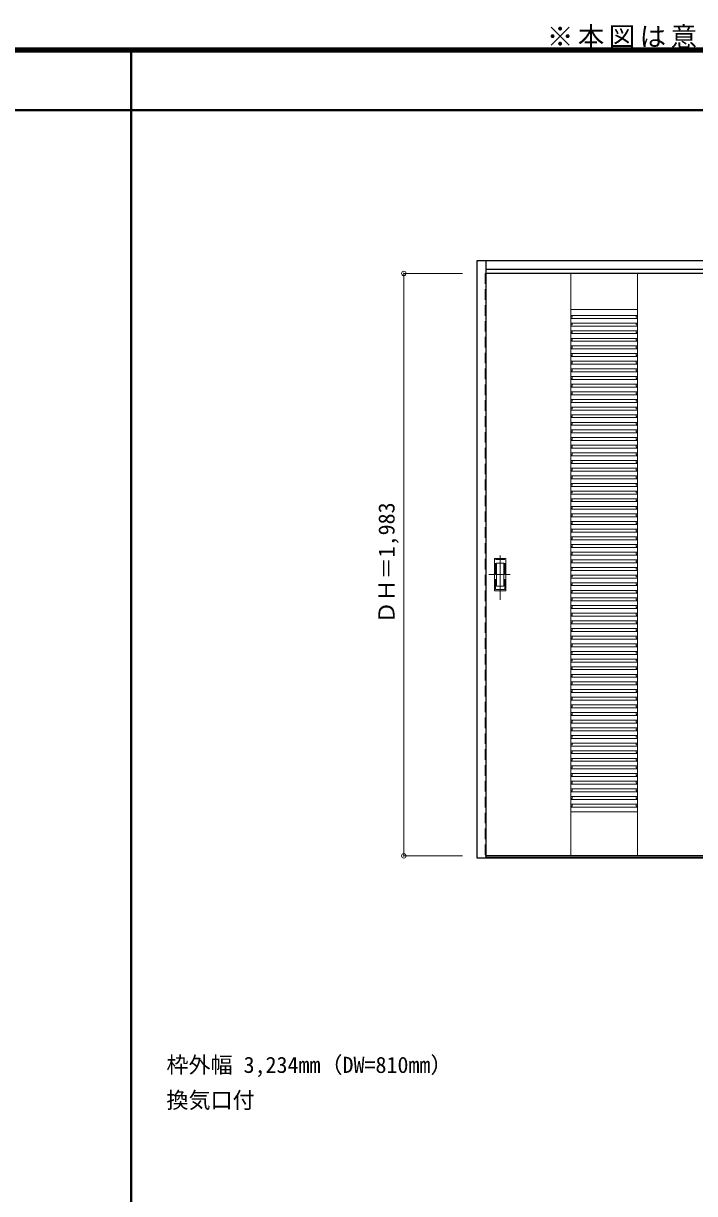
# Model space of a CAD drawing. Units: millimetres, scale not verified. Extents: x -6000 to 5700, y -4307 to 4260.
# Drawn here: x -267 to 2018, y 276 to 4260 of the extents above; entities that cross this region are included whole.
import ezdxf
from ezdxf.enums import TextEntityAlignment as Align

# ---------------------------------------------------------------- set-up
doc = ezdxf.new("R2010")
doc.units = ezdxf.units.MM
doc.header["$LTSCALE"] = 30
doc.header["$PDMODE"] = 32
doc.header["$PDSIZE"] = 15
doc.linetypes.add('CHAIN1', pattern=[8, 5, -1, 1, -1])
doc.linetypes.add('DASHED1', pattern=[1.8, 1.2, -0.6])
for name, color, linetype, lineweight in [('0-2_扉', 3, 'Continuous', 25), ('0-3_仕上げ', 4, 'Continuous', 9), ('0-4_枠', 3, 'Continuous', 25), ('0-6_引手', 7, 'Continuous', 18), ('0-B_寸法', 7, 'Continuous', 9), ('F-1_枠', 6, 'Continuous', 40)]:
    doc.layers.add(name, color=color, linetype=linetype, lineweight=lineweight)
doc.layers.add('0-A_文字', color=7, linetype='Continuous')
doc.styles.add('ＭＳ ゴシック', font='')
doc.styles.get('ＭＳ ゴシック').set_extended_font_data('MS Gothic')

msp = doc.modelspace()

# ---------------------------------------------------------------- linework, layer by layer
at = {"layer": '0-2_扉', "color": 4, "linetype": 'DASHED1', "lineweight": 9}
msp.add_line((1305, 3409), (1305, 3405), dxfattribs=at)
msp.add_line((1305, 3409), (1305, 3405), dxfattribs=at)
at = {"layer": '0-2_扉'}
for p, q in [((2115, 3409), (1308, 3409)), ((2115, 1426), (1308, 1426))]:
    msp.add_line(p, q, dxfattribs=at)
at = {"layer": '0-3_仕上げ', "color": 7, "lineweight": 18}
for p, q in [((1596, 1426), (1596, 3409)), ((1824, 1426), (1824, 3409)), ((1596, 3286), (1824, 3286)), ((1596, 1576), (1824, 1576))]:
    msp.add_line(p, q, dxfattribs=at)
at = {"layer": '0-3_仕上げ'}
for p, q in [((1596, 3266), (1824, 3266)), ((1596, 3259.58), (1601, 3259.58)), ((1596, 3256), (1824, 3256)), ((1596, 3240), (1824, 3240)), ((1596, 3233.58), (1601, 3233.58)), ((1596, 3230), (1824, 3230)), ((1601, 3266), (1601, 3259.58)), ((1601, 3240), (1601, 3233.58)), ((1819, 3266), (1819, 3259.58)), ((1819, 3259.58), (1824, 3259.58)), ((1819, 3240), (1819, 3233.58)), ((1819, 3233.58), (1824, 3233.58)), ((1596, 3214), (1824, 3214)), ((1596, 3207.58), (1601, 3207.58)), ((1596, 3204), (1824, 3204)), ((1596, 3188), (1824, 3188)), ((1601, 3214), (1601, 3207.58)), ((1601, 3188), (1601, 3181.58)), ((1819, 3214), (1819, 3207.58)), ((1819, 3207.58), (1824, 3207.58)), ((1819, 3188), (1819, 3181.58)), ((1596, 3181.58), (1601, 3181.58)), ((1596, 3178), (1824, 3178)), ((1596, 3162), (1824, 3162)), ((1596, 3155.58), (1601, 3155.58)), ((1596, 3152), (1824, 3152)), ((1601, 3162), (1601, 3155.58)), ((1819, 3181.58), (1824, 3181.58)), ((1819, 3162), (1819, 3155.58)), ((1819, 3155.58), (1824, 3155.58)), ((1596, 3136), (1824, 3136)), ((1596, 3129.58), (1601, 3129.58)), ((1596, 3126), (1824, 3126)), ((1596, 3110), (1824, 3110)), ((1601, 3136), (1601, 3129.58)), ((1601, 3110), (1601, 3103.58)), ((1819, 3136), (1819, 3129.58)), ((1819, 3129.58), (1824, 3129.58)), ((1819, 3110), (1819, 3103.58)), ((1596, 3103.58), (1601, 3103.58)), ((1596, 3100), (1824, 3100)), ((1596, 3084), (1824, 3084)), ((1596, 3077.58), (1601, 3077.58)), ((1596, 3074), (1824, 3074)), ((1601, 3084), (1601, 3077.58)), ((1819, 3103.58), (1824, 3103.58)), ((1819, 3084), (1819, 3077.58)), ((1819, 3077.58), (1824, 3077.58)), ((1596, 3058), (1824, 3058)), ((1596, 3051.58), (1601, 3051.58)), ((1596, 3048), (1824, 3048)), ((1596, 3032), (1824, 3032)), ((1601, 3058), (1601, 3051.58)), ((1601, 3032), (1601, 3025.58)), ((1819, 3058), (1819, 3051.58)), ((1819, 3051.58), (1824, 3051.58)), ((1819, 3032), (1819, 3025.58)), ((1596, 3025.58), (1601, 3025.58)), ((1596, 3022), (1824, 3022)), ((1596, 3006), (1824, 3006)), ((1596, 2999.58), (1601, 2999.58)), ((1596, 2996), (1824, 2996)), ((1601, 3006), (1601, 2999.58)), ((1819, 3025.58), (1824, 3025.58)), ((1819, 3006), (1819, 2999.58)), ((1819, 2999.58), (1824, 2999.58)), ((1596, 2980), (1824, 2980)), ((1596, 2973.58), (1601, 2973.58)), ((1596, 2970), (1824, 2970)), ((1596, 2954), (1824, 2954)), ((1601, 2980), (1601, 2973.58)), ((1601, 2954), (1601, 2947.58)), ((1819, 2980), (1819, 2973.58)), ((1819, 2973.58), (1824, 2973.58)), ((1819, 2954), (1819, 2947.58)), ((1596, 2947.58), (1601, 2947.58)), ((1596, 2944), (1824, 2944)), ((1596, 2928), (1824, 2928)), ((1596, 2921.58), (1601, 2921.58)), ((1596, 2918), (1824, 2918)), ((1601, 2928), (1601, 2921.58)), ((1819, 2947.58), (1824, 2947.58)), ((1819, 2928), (1819, 2921.58)), ((1819, 2921.58), (1824, 2921.58)), ((1596, 2902), (1824, 2902)), ((1596, 2895.58), (1601, 2895.58)), ((1596, 2892), (1824, 2892)), ((1596, 2876), (1824, 2876)), ((1596, 2869.58), (1601, 2869.58)), ((1601, 2902), (1601, 2895.58)), ((1601, 2876), (1601, 2869.58)), ((1819, 2902), (1819, 2895.58)), ((1819, 2895.58), (1824, 2895.58)), ((1819, 2876), (1819, 2869.58)), ((1819, 2869.58), (1824, 2869.58)), ((1596, 2866), (1824, 2866)), ((1596, 2850), (1824, 2850)), ((1596, 2843.58), (1601, 2843.58)), ((1596, 2840), (1824, 2840)), ((1601, 2850), (1601, 2843.58)), ((1819, 2850), (1819, 2843.58)), ((1819, 2843.58), (1824, 2843.58)), ((1596, 2824), (1824, 2824)), ((1596, 2817.58), (1601, 2817.58)), ((1596, 2814), (1824, 2814)), ((1596, 2798), (1824, 2798)), ((1596, 2791.58), (1601, 2791.58)), ((1601, 2824), (1601, 2817.58)), ((1601, 2798), (1601, 2791.58)), ((1819, 2824), (1819, 2817.58)), ((1819, 2817.58), (1824, 2817.58)), ((1819, 2798), (1819, 2791.58)), ((1819, 2791.58), (1824, 2791.58)), ((1596, 2788), (1824, 2788)), ((1596, 2772), (1824, 2772)), ((1596, 2765.58), (1601, 2765.58)), ((1596, 2762), (1824, 2762)), ((1601, 2772), (1601, 2765.58)), ((1819, 2772), (1819, 2765.58)), ((1819, 2765.58), (1824, 2765.58)), ((1596, 2746), (1824, 2746)), ((1596, 2739.58), (1601, 2739.58)), ((1596, 2736), (1824, 2736)), ((1596, 2720), (1824, 2720)), ((1596, 2713.58), (1601, 2713.58)), ((1596, 2710), (1824, 2710)), ((1601, 2746), (1601, 2739.58)), ((1601, 2720), (1601, 2713.58)), ((1819, 2746), (1819, 2739.58)), ((1819, 2739.58), (1824, 2739.58)), ((1819, 2720), (1819, 2713.58)), ((1819, 2713.58), (1824, 2713.58)), ((1596, 2694), (1824, 2694)), ((1596, 2687.58), (1601, 2687.58)), ((1596, 2684), (1824, 2684)), ((1601, 2694), (1601, 2687.58)), ((1819, 2694), (1819, 2687.58)), ((1819, 2687.58), (1824, 2687.58)), ((1596, 2668), (1824, 2668)), ((1596, 2661.58), (1601, 2661.58)), ((1596, 2658), (1824, 2658)), ((1596, 2642), (1824, 2642)), ((1596, 2635.58), (1601, 2635.58)), ((1596, 2632), (1824, 2632)), ((1601, 2668), (1601, 2661.58)), ((1601, 2642), (1601, 2635.58)), ((1819, 2668), (1819, 2661.58)), ((1819, 2661.58), (1824, 2661.58)), ((1819, 2642), (1819, 2635.58)), ((1819, 2635.58), (1824, 2635.58)), ((1596, 2616), (1824, 2616)), ((1596, 2609.58), (1601, 2609.58)), ((1596, 2606), (1824, 2606)), ((1596, 2590), (1824, 2590)), ((1601, 2616), (1601, 2609.58)), ((1601, 2590), (1601, 2583.58)), ((1819, 2616), (1819, 2609.58)), ((1819, 2609.58), (1824, 2609.58)), ((1819, 2590), (1819, 2583.58)), ((1596, 2583.58), (1601, 2583.58)), ((1596, 2580), (1824, 2580)), ((1596, 2564), (1824, 2564)), ((1596, 2557.58), (1601, 2557.58)), ((1596, 2554), (1824, 2554)), ((1601, 2564), (1601, 2557.58)), ((1819, 2583.58), (1824, 2583.58)), ((1819, 2564), (1819, 2557.58)), ((1819, 2557.58), (1824, 2557.58)), ((1596, 2538), (1824, 2538)), ((1596, 2531.58), (1601, 2531.58)), ((1596, 2528), (1824, 2528)), ((1596, 2512), (1824, 2512)), ((1601, 2538), (1601, 2531.58)), ((1601, 2512), (1601, 2505.58)), ((1819, 2538), (1819, 2531.58)), ((1819, 2531.58), (1824, 2531.58)), ((1819, 2512), (1819, 2505.58)), ((1596, 2505.58), (1601, 2505.58)), ((1596, 2502), (1824, 2502)), ((1596, 2486), (1824, 2486)), ((1596, 2479.58), (1601, 2479.58)), ((1596, 2476), (1824, 2476)), ((1601, 2486), (1601, 2479.58)), ((1819, 2505.58), (1824, 2505.58)), ((1819, 2486), (1819, 2479.58)), ((1819, 2479.58), (1824, 2479.58)), ((1596, 2460), (1824, 2460)), ((1596, 2453.58), (1601, 2453.58)), ((1596, 2450), (1824, 2450)), ((1596, 2434), (1824, 2434)), ((1601, 2460), (1601, 2453.58)), ((1601, 2434), (1601, 2427.58)), ((1819, 2460), (1819, 2453.58)), ((1819, 2453.58), (1824, 2453.58)), ((1819, 2434), (1819, 2427.58)), ((1596, 2427.58), (1601, 2427.58)), ((1596, 2424), (1824, 2424)), ((1596, 2408), (1824, 2408)), ((1596, 2401.58), (1601, 2401.58)), ((1596, 2398), (1824, 2398)), ((1601, 2408), (1601, 2401.58)), ((1819, 2427.58), (1824, 2427.58)), ((1819, 2408), (1819, 2401.58)), ((1819, 2401.58), (1824, 2401.58)), ((1596, 2382), (1824, 2382)), ((1596, 2375.58), (1601, 2375.58)), ((1596, 2372), (1824, 2372)), ((1596, 2356), (1824, 2356)), ((1601, 2382), (1601, 2375.58)), ((1601, 2356), (1601, 2349.58)), ((1819, 2382), (1819, 2375.58)), ((1819, 2375.58), (1824, 2375.58)), ((1819, 2356), (1819, 2349.58)), ((1596, 2349.58), (1601, 2349.58)), ((1596, 2346), (1824, 2346)), ((1596, 2330), (1824, 2330)), ((1596, 2323.58), (1601, 2323.58)), ((1596, 2320), (1824, 2320)), ((1601, 2330), (1601, 2323.58)), ((1819, 2349.58), (1824, 2349.58)), ((1819, 2330), (1819, 2323.58)), ((1819, 2323.58), (1824, 2323.58)), ((1596, 2304), (1824, 2304)), ((1596, 2297.58), (1601, 2297.58)), ((1596, 2294), (1824, 2294)), ((1596, 2278), (1824, 2278)), ((1596, 2271.58), (1601, 2271.58)), ((1601, 2304), (1601, 2297.58)), ((1601, 2278), (1601, 2271.58)), ((1819, 2304), (1819, 2297.58)), ((1819, 2297.58), (1824, 2297.58)), ((1819, 2278), (1819, 2271.58)), ((1819, 2271.58), (1824, 2271.58)), ((1596, 2268), (1824, 2268)), ((1596, 2252), (1824, 2252)), ((1596, 2245.58), (1601, 2245.58)), ((1596, 2242), (1824, 2242)), ((1601, 2252), (1601, 2245.58)), ((1819, 2252), (1819, 2245.58)), ((1819, 2245.58), (1824, 2245.58)), ((1596, 2226), (1824, 2226)), ((1596, 2219.58), (1601, 2219.58)), ((1596, 2216), (1824, 2216)), ((1596, 2200), (1824, 2200)), ((1596, 2193.58), (1601, 2193.58)), ((1601, 2226), (1601, 2219.58)), ((1601, 2200), (1601, 2193.58)), ((1819, 2226), (1819, 2219.58)), ((1819, 2219.58), (1824, 2219.58)), ((1819, 2200), (1819, 2193.58)), ((1819, 2193.58), (1824, 2193.58)), ((1596, 2190), (1824, 2190)), ((1596, 2174), (1824, 2174)), ((1596, 2167.58), (1601, 2167.58)), ((1596, 2164), (1824, 2164)), ((1601, 2174), (1601, 2167.58)), ((1819, 2174), (1819, 2167.58)), ((1819, 2167.58), (1824, 2167.58)), ((1596, 2148), (1824, 2148)), ((1596, 2141.58), (1601, 2141.58)), ((1596, 2138), (1824, 2138)), ((1596, 2122), (1824, 2122)), ((1596, 2115.58), (1601, 2115.58)), ((1596, 2112), (1824, 2112)), ((1601, 2148), (1601, 2141.58)), ((1601, 2122), (1601, 2115.58)), ((1819, 2148), (1819, 2141.58)), ((1819, 2141.58), (1824, 2141.58)), ((1819, 2122), (1819, 2115.58)), ((1819, 2115.58), (1824, 2115.58)), ((1596, 2096), (1824, 2096)), ((1596, 2089.58), (1601, 2089.58)), ((1596, 2086), (1824, 2086)), ((1601, 2096), (1601, 2089.58)), ((1819, 2096), (1819, 2089.58)), ((1819, 2089.58), (1824, 2089.58)), ((1596, 2070), (1824, 2070)), ((1596, 2063.58), (1601, 2063.58)), ((1596, 2060), (1824, 2060)), ((1596, 2044), (1824, 2044)), ((1596, 2037.58), (1601, 2037.58)), ((1596, 2034), (1824, 2034)), ((1601, 2070), (1601, 2063.58)), ((1601, 2044), (1601, 2037.58)), ((1819, 2070), (1819, 2063.58)), ((1819, 2063.58), (1824, 2063.58)), ((1819, 2044), (1819, 2037.58)), ((1819, 2037.58), (1824, 2037.58)), ((1596, 2018), (1824, 2018)), ((1596, 2011.58), (1601, 2011.58)), ((1596, 2008), (1824, 2008)), ((1601, 2018), (1601, 2011.58)), ((1819, 2018), (1819, 2011.58)), ((1819, 2011.58), (1824, 2011.58)), ((1596, 1992), (1824, 1992)), ((1596, 1985.58), (1601, 1985.58)), ((1596, 1982), (1824, 1982)), ((1596, 1966), (1824, 1966)), ((1596, 1959.58), (1601, 1959.58)), ((1596, 1956), (1824, 1956)), ((1601, 1992), (1601, 1985.58)), ((1601, 1966), (1601, 1959.58)), ((1819, 1992), (1819, 1985.58)), ((1819, 1985.58), (1824, 1985.58)), ((1819, 1966), (1819, 1959.58)), ((1819, 1959.58), (1824, 1959.58)), ((1596, 1940), (1824, 1940)), ((1596, 1933.58), (1601, 1933.58)), ((1596, 1930), (1824, 1930)), ((1596, 1914), (1824, 1914)), ((1601, 1940), (1601, 1933.58)), ((1601, 1914), (1601, 1907.58)), ((1819, 1940), (1819, 1933.58)), ((1819, 1933.58), (1824, 1933.58)), ((1819, 1914), (1819, 1907.58)), ((1596, 1907.58), (1601, 1907.58)), ((1596, 1904), (1824, 1904)), ((1596, 1888), (1824, 1888)), ((1596, 1881.58), (1601, 1881.58)), ((1596, 1878), (1824, 1878)), ((1601, 1888), (1601, 1881.58)), ((1819, 1907.58), (1824, 1907.58)), ((1819, 1888), (1819, 1881.58)), ((1819, 1881.58), (1824, 1881.58)), ((1596, 1862), (1824, 1862)), ((1596, 1855.58), (1601, 1855.58)), ((1596, 1852), (1824, 1852)), ((1596, 1836), (1824, 1836)), ((1601, 1862), (1601, 1855.58)), ((1601, 1836), (1601, 1829.58)), ((1819, 1862), (1819, 1855.58)), ((1819, 1855.58), (1824, 1855.58)), ((1819, 1836), (1819, 1829.58)), ((1596, 1829.58), (1601, 1829.58)), ((1596, 1826), (1824, 1826)), ((1596, 1810), (1824, 1810)), ((1596, 1803.58), (1601, 1803.58)), ((1596, 1800), (1824, 1800)), ((1601, 1810), (1601, 1803.58)), ((1819, 1829.58), (1824, 1829.58)), ((1819, 1810), (1819, 1803.58)), ((1819, 1803.58), (1824, 1803.58)), ((1596, 1784), (1824, 1784)), ((1596, 1777.58), (1601, 1777.58)), ((1596, 1774), (1824, 1774)), ((1596, 1758), (1824, 1758)), ((1601, 1784), (1601, 1777.58)), ((1601, 1758), (1601, 1751.58)), ((1819, 1784), (1819, 1777.58)), ((1819, 1777.58), (1824, 1777.58)), ((1819, 1758), (1819, 1751.58)), ((1596, 1751.58), (1601, 1751.58)), ((1596, 1748), (1824, 1748)), ((1596, 1732), (1824, 1732)), ((1596, 1725.58), (1601, 1725.58)), ((1596, 1722), (1824, 1722)), ((1601, 1732), (1601, 1725.58)), ((1819, 1751.58), (1824, 1751.58)), ((1819, 1732), (1819, 1725.58)), ((1819, 1725.58), (1824, 1725.58)), ((1596, 1706), (1824, 1706)), ((1596, 1699.58), (1601, 1699.58)), ((1596, 1696), (1824, 1696)), ((1596, 1680), (1824, 1680)), ((1596, 1673.58), (1601, 1673.58)), ((1601, 1706), (1601, 1699.58)), ((1601, 1680), (1601, 1673.58)), ((1819, 1706), (1819, 1699.58)), ((1819, 1699.58), (1824, 1699.58)), ((1819, 1680), (1819, 1673.58)), ((1819, 1673.58), (1824, 1673.58)), ((1596, 1670), (1824, 1670)), ((1596, 1654), (1824, 1654)), ((1596, 1647.58), (1601, 1647.58)), ((1596, 1644), (1824, 1644)), ((1601, 1654), (1601, 1647.58)), ((1819, 1654), (1819, 1647.58)), ((1819, 1647.58), (1824, 1647.58)), ((1596, 1628), (1824, 1628)), ((1596, 1621.58), (1601, 1621.58)), ((1596, 1618), (1824, 1618)), ((1596, 1602), (1824, 1602)), ((1596, 1595.58), (1601, 1595.58)), ((1601, 1628), (1601, 1621.58)), ((1601, 1602), (1601, 1595.58)), ((1819, 1628), (1819, 1621.58)), ((1819, 1621.58), (1824, 1621.58)), ((1819, 1602), (1819, 1595.58)), ((1819, 1595.58), (1824, 1595.58)), ((1596, 1592), (1824, 1592))]:
    msp.add_line(p, q, dxfattribs=at)
at = {"layer": '0-4_枠'}
for p, q in [((1278, 1418), (1278, 3453)), ((1278, 3453), (4512, 3453)), ((1308, 1418), (1308, 3453)), ((1308, 3423), (4482, 3423)), ((1308, 1418), (1278, 1418)), ((4482, 1421), (1308, 1421)), ((4482, 1418), (1308, 1418))]:
    msp.add_line(p, q, dxfattribs=at)
at = {"layer": '0-4_枠', "color": 4, "linetype": 'DASHED1', "lineweight": 9}
for p, q in [((1305, 3409), (1305, 1426)), ((1308, 3409), (1305, 3409)), ((1308, 1426), (1305, 1426))]:
    msp.add_line(p, q, dxfattribs=at)
at = {"layer": '0-6_引手'}
for p, q in [((1337, 2438.5), (1375, 2438.5)), ((1337, 2328.5), (1337, 2438.5)), ((1375, 2328.5), (1375, 2438.5)), ((1343.5, 2422.5), (1368.5, 2422.5)), ((1343.5, 2344.5), (1343.5, 2422.5)), ((1368.5, 2344.5), (1368.5, 2422.5)), ((1337, 2328.5), (1375, 2328.5)), ((1343.5, 2344.5), (1368.5, 2344.5))]:
    msp.add_line(p, q, dxfattribs=at)
at = {"layer": '0-6_引手', "linetype": 'CHAIN1'}
for p, q in [((1356, 2298.27), (1356, 2469.12)), ((1317.93, 2383.5), (1390.43, 2383.5))]:
    msp.add_line(p, q, dxfattribs=at)
at = {"layer": '0-6_引手', "linetype": 'DASHED1'}
for p, q in [((1372, 2332.5), (1372, 2434.5)), ((1340, 2332.5), (1372, 2332.5))]:
    msp.add_line(p, q, dxfattribs=at)
msp.add_lwpolyline([(1340, 2332.5), (1340, 2434.5), (1372, 2434.5)], dxfattribs=at)
at = {"layer": '0-B_寸法', "color": 4}
for p, q in [((1028, 3409), (1228, 3409)), ((1028, 3409), (1028, 1426)), ((1028, 1426), (1228, 1426))]:
    msp.add_line(p, q, dxfattribs=at)
at = {"layer": '0-B_寸法'}
for p in [(1028, 3409), (1028, 1426)]:
    msp.add_point(p, dxfattribs=at)
at = {"layer": 'F-1_枠'}
for p, q in [((-6000, 4175), (5700, 4175)), ((-6000, 4170), (5700, 4170)), ((-6000, 4165), (5700, 4165)), ((100, -3790), (100, 4175)), ((-6000, 3965), (5700, 3965))]:
    msp.add_line(p, q, dxfattribs=at)

# ---------------------------------------------------------------- texts
at = {"layer": '0-A_文字', "style": 'ＭＳ ゴシック'}
for s, p in [('枠外幅 3,234mm（DW=810mm）', (220, 670.5)), ('換気口付', (220, 550.5))]:
    msp.add_text(s, height=54.99, dxfattribs=at).set_placement(p, align=Align.BOTTOM_LEFT)
at = {"layer": '0-A_文字', "insert": (1515, 4175), "char_height": 65.98, "attachment_point": 7, "style": 'ＭＳ ゴシック'}
msp.add_mtext('\\T1.17;※本図は意匠確認用です。\u3000表記の簡略化している部位がございますのでご注意下さい。', dxfattribs=at)
at = {"layer": '0-B_寸法', "style": 'ＭＳ ゴシック'}
msp.add_text('ＤＨ＝1,983', height=54.99, rotation=90, dxfattribs=at).set_placement((1013, 2217.25), align=Align.BOTTOM_LEFT)

doc.saveas('drawing.dxf')
